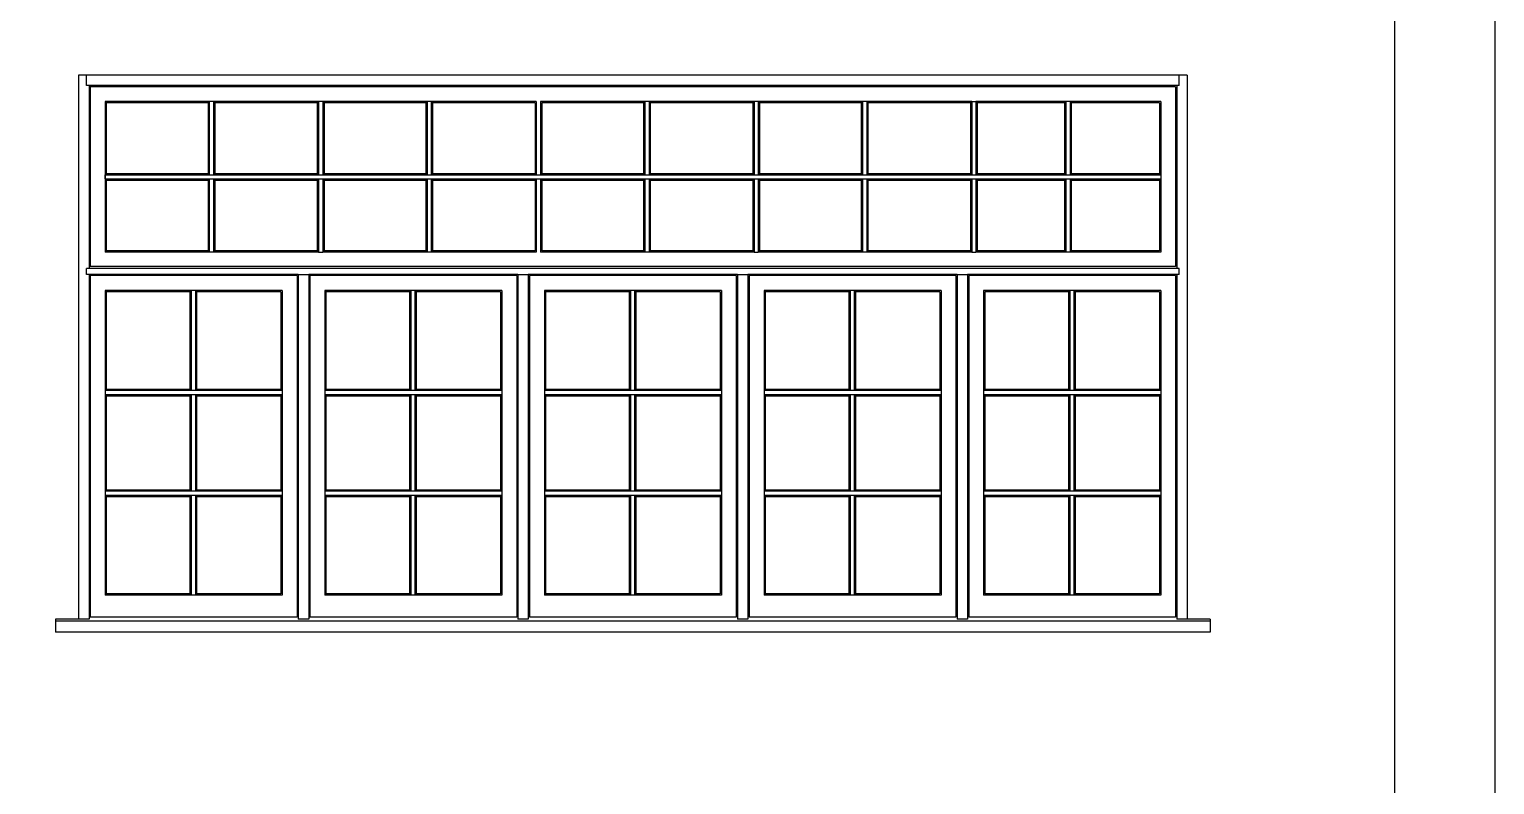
# Model space of a CAD drawing. Header units: inches. Extents: x 1985 to 11287, y 379 to 3234.
# Drawn here: x 9763.7 to 9954.6, y 1542 to 1640.3 of the extents above; entities that cross this region are included whole.
import ezdxf

# ---------------------------------------------------------------- set-up
doc = ezdxf.new("R2010")
doc.units = ezdxf.units.IN
doc.header["$MEASUREMENT"] = 0
doc.layers.add('elevation 99', color=7, linetype='CONTINUOUS')
doc.layers.add('separation 99', color=3, linetype='CONTINUOUS')

msp = doc.modelspace()

# ---------------------------------------------------------------- linework, layer by layer
at = {"layer": 'elevation 99'}
for p, q in [((9770.071171, 1634.398516), (9770.071171, 1609.208911)), ((9800.071153, 1634.398516), (9770.071171, 1634.398516)), ((9771.133671, 1633.023515), (9771.133671, 1634.398516)), ((9913.50858, 1633.023515), (9771.133671, 1633.023515)), ((9771.446171, 1633.023515), (9771.446171, 1609.208911)), ((9771.589577, 1632.879829), (9771.589577, 1609.459378)), ((9913.052394, 1632.879829), (9771.589577, 1632.879829)), ((9828.696134, 1634.398516), (9798.696153, 1634.398516)), ((9857.321116, 1634.398516), (9827.321134, 1634.398516)), ((9885.946098, 1634.398516), (9855.946116, 1634.398516)), ((9914.57108, 1634.398516), (9884.571098, 1634.398516)), ((9913.052394, 1632.879829), (9913.052394, 1609.459378)), ((9913.19608, 1633.023515), (9913.19608, 1609.208911)), ((9913.50858, 1633.023515), (9913.50858, 1634.398516)), ((9914.57108, 1634.398516), (9914.57108, 1609.208911)), ((9773.535456, 1630.934229), (9773.535456, 1611.34232)), ((9801.356867, 1630.934229), (9773.535456, 1630.934229)), ((9787.003629, 1630.773515), (9787.164344, 1630.934229)), ((9787.164344, 1621.415061), (9787.164344, 1630.934229)), ((9787.717915, 1630.934229), (9787.878629, 1630.773515)), ((9787.717915, 1621.415061), (9787.717915, 1630.934229)), ((9801.196153, 1630.773515), (9801.356867, 1630.934229)), ((9801.356867, 1630.934229), (9801.356867, 1621.415061)), ((9829.731849, 1630.934229), (9801.356867, 1630.934229)), ((9801.910438, 1630.934229), (9801.910438, 1621.415061)), ((9801.910438, 1630.934229), (9802.071153, 1630.773515)), ((9815.378611, 1630.773515), (9815.539326, 1630.934229)), ((9815.539326, 1621.415061), (9815.539326, 1630.934229)), ((9816.092897, 1630.934229), (9816.253611, 1630.773515)), ((9816.092897, 1621.415061), (9816.092897, 1630.934229)), ((9829.731849, 1630.934229), (9829.731849, 1621.415061)), ((9830.28542, 1630.934229), (9830.28542, 1621.415061)), ((9858.10683, 1630.934229), (9830.28542, 1630.934229)), ((9843.753593, 1630.773515), (9843.914307, 1630.934229)), ((9843.914307, 1621.415061), (9843.914307, 1630.934229)), ((9844.467879, 1630.934229), (9844.628593, 1630.773515)), ((9844.467879, 1621.415061), (9844.467879, 1630.934229)), ((9857.946116, 1630.773515), (9858.10683, 1630.934229)), ((9858.10683, 1630.934229), (9858.10683, 1621.415061)), ((9886.481812, 1630.934229), (9858.10683, 1630.934229)), ((9858.660402, 1630.934229), (9858.660402, 1621.415061)), ((9858.660402, 1630.934229), (9858.821116, 1630.773515)), ((9872.128575, 1630.773515), (9872.289289, 1630.934229)), ((9872.289289, 1621.415061), (9872.289289, 1630.934229)), ((9872.842861, 1630.934229), (9873.003575, 1630.773515)), ((9872.842861, 1621.415061), (9872.842861, 1630.934229)), ((9886.321098, 1630.773515), (9886.481812, 1630.934229)), ((9886.481812, 1630.934229), (9886.481812, 1621.415061)), ((9886.481812, 1630.934229), (9887.035384, 1630.934229)), ((9887.035384, 1630.934229), (9887.035384, 1621.415061)), ((9911.106794, 1630.934229), (9887.035384, 1630.934229)), ((9887.035384, 1630.934229), (9887.196098, 1630.773515)), ((9898.628557, 1630.773515), (9898.789271, 1630.934229)), ((9898.789271, 1621.415061), (9898.789271, 1630.934229)), ((9899.342842, 1630.934229), (9899.503557, 1630.773515)), ((9899.342842, 1621.415061), (9899.342842, 1630.934229)), ((9911.106794, 1630.934229), (9911.106794, 1611.34232)), ((9773.696171, 1630.773515), (9773.696171, 1621.575775)), ((9787.003629, 1630.773515), (9773.696171, 1630.773515)), ((9787.003629, 1621.575775), (9787.003629, 1630.773515)), ((9801.196153, 1630.773515), (9787.878629, 1630.773515)), ((9787.878629, 1621.575775), (9787.878629, 1630.773515)), ((9801.196153, 1630.773515), (9801.196153, 1621.575775)), ((9802.071153, 1630.773515), (9802.071153, 1621.575775)), ((9815.378611, 1630.773515), (9802.071153, 1630.773515)), ((9815.378611, 1621.575775), (9815.378611, 1630.773515)), ((9829.571134, 1630.773515), (9816.253611, 1630.773515)), ((9816.253611, 1621.575775), (9816.253611, 1630.773515)), ((9829.571134, 1630.773515), (9829.571134, 1621.575775)), ((9830.446134, 1630.773515), (9830.446134, 1621.575775)), ((9843.753593, 1630.773515), (9830.446134, 1630.773515)), ((9843.753593, 1621.575775), (9843.753593, 1630.773515)), ((9857.946116, 1630.773515), (9844.628593, 1630.773515)), ((9844.628593, 1621.575775), (9844.628593, 1630.773515)), ((9857.946116, 1630.773515), (9857.946116, 1621.575775)), ((9858.821116, 1630.773515), (9858.821116, 1621.575775)), ((9872.128575, 1630.773515), (9858.821116, 1630.773515)), ((9872.128575, 1621.575775), (9872.128575, 1630.773515)), ((9886.321098, 1630.773515), (9873.003575, 1630.773515)), ((9873.003575, 1621.575775), (9873.003575, 1630.773515)), ((9886.321098, 1630.773515), (9886.321098, 1621.575775)), ((9887.196098, 1630.773515), (9887.196098, 1621.575775)), ((9898.628557, 1630.773515), (9887.196098, 1630.773515)), ((9898.628557, 1621.575775), (9898.628557, 1630.773515)), ((9910.94608, 1630.773515), (9899.503557, 1630.773515)), ((9899.503557, 1621.575775), (9899.503557, 1630.773515)), ((9910.94608, 1630.773515), (9910.94608, 1621.575775)), ((9773.696171, 1621.575775), (9773.535456, 1621.415061)), ((9773.535456, 1621.415061), (9787.164344, 1621.415061)), ((9773.535456, 1620.861489), (9773.535456, 1621.415061)), ((9773.696171, 1621.575775), (9787.003629, 1621.575775)), ((9787.003629, 1621.575775), (9787.164344, 1621.415061)), ((9787.164344, 1621.415061), (9787.717915, 1621.415061)), ((9787.878629, 1621.575775), (9787.717915, 1621.415061)), ((9787.717915, 1621.415061), (9801.356867, 1621.415061)), ((9787.878629, 1621.575775), (9801.196153, 1621.575775)), ((9801.196153, 1621.575775), (9801.356867, 1621.415061)), ((9801.356867, 1621.415061), (9801.910438, 1621.415061)), ((9802.071153, 1621.575775), (9801.910438, 1621.415061)), ((9801.910438, 1621.415061), (9815.539326, 1621.415061)), ((9802.071153, 1621.575775), (9815.378611, 1621.575775)), ((9815.378611, 1621.575775), (9815.539326, 1621.415061)), ((9815.539326, 1621.415061), (9816.092897, 1621.415061)), ((9816.253611, 1621.575775), (9816.092897, 1621.415061)), ((9816.092897, 1621.415061), (9829.731849, 1621.415061)), ((9816.253611, 1621.575775), (9829.571134, 1621.575775)), ((9829.571134, 1621.575775), (9829.731849, 1621.415061)), ((9829.731849, 1621.415061), (9830.28542, 1621.415061)), ((9830.446134, 1621.575775), (9830.28542, 1621.415061)), ((9830.28542, 1621.415061), (9843.914307, 1621.415061)), ((9830.446134, 1621.575775), (9843.753593, 1621.575775)), ((9843.753593, 1621.575775), (9843.914307, 1621.415061)), ((9843.914307, 1621.415061), (9844.467879, 1621.415061)), ((9844.628593, 1621.575775), (9844.467879, 1621.415061)), ((9844.467879, 1621.415061), (9858.10683, 1621.415061)), ((9844.628593, 1621.575775), (9857.946116, 1621.575775)), ((9857.946116, 1621.575775), (9858.10683, 1621.415061)), ((9858.10683, 1621.415061), (9858.660402, 1621.415061)), ((9858.821116, 1621.575775), (9858.660402, 1621.415061)), ((9858.660402, 1621.415061), (9872.289289, 1621.415061)), ((9858.821116, 1621.575775), (9872.128575, 1621.575775)), ((9872.128575, 1621.575775), (9872.289289, 1621.415061)), ((9872.289289, 1621.415061), (9872.842861, 1621.415061)), ((9873.003575, 1621.575775), (9872.842861, 1621.415061)), ((9872.842861, 1621.415061), (9886.481812, 1621.415061)), ((9873.003575, 1621.575775), (9886.321098, 1621.575775)), ((9886.321098, 1621.575775), (9886.481812, 1621.415061)), ((9886.481812, 1621.415061), (9887.035384, 1621.415061)), ((9887.196098, 1621.575775), (9887.035384, 1621.415061)), ((9887.035384, 1621.415061), (9898.789271, 1621.415061)), ((9887.196098, 1621.575775), (9898.628557, 1621.575775)), ((9898.628557, 1621.575775), (9898.789271, 1621.415061)), ((9898.789271, 1621.415061), (9899.342842, 1621.415061)), ((9899.503557, 1621.575775), (9899.342842, 1621.415061)), ((9899.342842, 1621.415061), (9911.106794, 1621.415061)), ((9899.503557, 1621.575775), (9910.94608, 1621.575775)), ((9910.94608, 1621.575775), (9911.106794, 1621.415061)), ((9773.535456, 1620.861489), (9787.164344, 1620.861489)), ((9773.535456, 1620.861489), (9773.696171, 1620.700775)), ((9773.696171, 1620.700775), (9773.696171, 1611.503035)), ((9773.696171, 1620.700775), (9787.003629, 1620.700775)), ((9787.003629, 1620.700775), (9787.164344, 1620.861489)), ((9787.003629, 1611.503035), (9787.003629, 1620.700775)), ((9787.164344, 1611.34232), (9787.164344, 1620.861489)), ((9787.164344, 1620.861489), (9787.717915, 1620.861489)), ((9787.717915, 1611.34232), (9787.717915, 1620.861489)), ((9787.717915, 1620.861489), (9801.356867, 1620.861489)), ((9787.878629, 1620.700775), (9787.717915, 1620.861489)), ((9787.878629, 1611.503035), (9787.878629, 1620.700775)), ((9787.878629, 1620.700775), (9801.196153, 1620.700775)), ((9801.356867, 1620.861489), (9801.196153, 1620.700775)), ((9801.196153, 1620.700775), (9801.196153, 1611.503035)), ((9801.356867, 1620.861489), (9801.910438, 1620.861489)), ((9801.356867, 1620.861489), (9801.356867, 1611.34232)), ((9801.910438, 1620.861489), (9815.539326, 1620.861489)), ((9801.910438, 1620.861489), (9802.071153, 1620.700775)), ((9801.910438, 1620.861489), (9801.910438, 1611.34232)), ((9802.071153, 1620.700775), (9802.071153, 1611.503035)), ((9802.071153, 1620.700775), (9815.378611, 1620.700775)), ((9815.378611, 1620.700775), (9815.539326, 1620.861489)), ((9815.378611, 1611.503035), (9815.378611, 1620.700775)), ((9815.539326, 1611.34232), (9815.539326, 1620.861489)), ((9815.539326, 1620.861489), (9816.092897, 1620.861489)), ((9816.092897, 1611.34232), (9816.092897, 1620.861489)), ((9816.092897, 1620.861489), (9829.731849, 1620.861489)), ((9816.253611, 1620.700775), (9816.092897, 1620.861489)), ((9816.253611, 1611.503035), (9816.253611, 1620.700775)), ((9816.253611, 1620.700775), (9829.571134, 1620.700775)), ((9829.731849, 1620.861489), (9829.571134, 1620.700775)), ((9829.571134, 1620.700775), (9829.571134, 1611.503035)), ((9829.731849, 1620.861489), (9830.28542, 1620.861489)), ((9829.731849, 1620.861489), (9829.731849, 1611.34232)), ((9830.28542, 1620.861489), (9843.914307, 1620.861489)), ((9830.28542, 1620.861489), (9830.446134, 1620.700775)), ((9830.28542, 1620.861489), (9830.28542, 1611.34232)), ((9830.446134, 1620.700775), (9830.446134, 1611.503035)), ((9830.446134, 1620.700775), (9843.753593, 1620.700775)), ((9843.753593, 1620.700775), (9843.914307, 1620.861489)), ((9843.753593, 1611.503035), (9843.753593, 1620.700775)), ((9843.914307, 1611.34232), (9843.914307, 1620.861489)), ((9843.914307, 1620.861489), (9844.467879, 1620.861489)), ((9844.467879, 1611.34232), (9844.467879, 1620.861489)), ((9844.467879, 1620.861489), (9858.10683, 1620.861489)), ((9844.628593, 1620.700775), (9844.467879, 1620.861489)), ((9844.628593, 1611.503035), (9844.628593, 1620.700775)), ((9844.628593, 1620.700775), (9857.946116, 1620.700775)), ((9858.10683, 1620.861489), (9857.946116, 1620.700775)), ((9857.946116, 1620.700775), (9857.946116, 1611.503035)), ((9858.10683, 1620.861489), (9858.660402, 1620.861489)), ((9858.10683, 1620.861489), (9858.10683, 1611.34232)), ((9858.660402, 1620.861489), (9872.289289, 1620.861489)), ((9858.660402, 1620.861489), (9858.821116, 1620.700775)), ((9858.660402, 1620.861489), (9858.660402, 1611.34232)), ((9858.821116, 1620.700775), (9858.821116, 1611.503035)), ((9858.821116, 1620.700775), (9872.128575, 1620.700775)), ((9872.128575, 1620.700775), (9872.289289, 1620.861489)), ((9872.128575, 1611.503035), (9872.128575, 1620.700775)), ((9872.289289, 1611.34232), (9872.289289, 1620.861489)), ((9872.289289, 1620.861489), (9872.842861, 1620.861489)), ((9872.842861, 1611.34232), (9872.842861, 1620.861489)), ((9872.842861, 1620.861489), (9886.481812, 1620.861489)), ((9873.003575, 1620.700775), (9872.842861, 1620.861489)), ((9873.003575, 1611.503035), (9873.003575, 1620.700775)), ((9873.003575, 1620.700775), (9886.321098, 1620.700775)), ((9886.481812, 1620.861489), (9886.321098, 1620.700775)), ((9886.321098, 1620.700775), (9886.321098, 1611.503035)), ((9886.481812, 1620.861489), (9887.035384, 1620.861489)), ((9886.481812, 1620.861489), (9886.481812, 1611.34232)), ((9887.035384, 1620.861489), (9898.789271, 1620.861489)), ((9887.035384, 1620.861489), (9887.196098, 1620.700775)), ((9887.035384, 1620.861489), (9887.035384, 1611.34232)), ((9887.196098, 1620.700775), (9887.196098, 1611.503035)), ((9887.196098, 1620.700775), (9898.628557, 1620.700775)), ((9898.628557, 1620.700775), (9898.789271, 1620.861489)), ((9898.628557, 1611.503035), (9898.628557, 1620.700775)), ((9898.789271, 1611.34232), (9898.789271, 1620.861489)), ((9898.789271, 1620.861489), (9899.342842, 1620.861489)), ((9899.342842, 1611.34232), (9899.342842, 1620.861489)), ((9899.342842, 1620.861489), (9911.106794, 1620.861489)), ((9899.503557, 1620.700775), (9899.342842, 1620.861489)), ((9899.503557, 1611.503035), (9899.503557, 1620.700775)), ((9899.503557, 1620.700775), (9910.94608, 1620.700775)), ((9911.106794, 1620.861489), (9910.94608, 1620.700775)), ((9910.94608, 1620.700775), (9910.94608, 1611.503035)), ((9801.356867, 1611.34232), (9773.535456, 1611.34232)), ((9787.003629, 1611.503035), (9773.696171, 1611.503035)), ((9787.003629, 1611.503035), (9787.164344, 1611.34232)), ((9787.878629, 1611.503035), (9787.717915, 1611.34232)), ((9801.196153, 1611.503035), (9787.878629, 1611.503035)), ((9801.196153, 1611.503035), (9801.356867, 1611.34232)), ((9801.356867, 1611.34232), (9801.910438, 1611.34232)), ((9801.910438, 1611.34232), (9802.071153, 1611.503035)), ((9829.731849, 1611.34232), (9801.910438, 1611.34232)), ((9815.378611, 1611.503035), (9802.071153, 1611.503035)), ((9815.378611, 1611.503035), (9815.539326, 1611.34232)), ((9816.253611, 1611.503035), (9816.092897, 1611.34232)), ((9829.571134, 1611.503035), (9816.253611, 1611.503035)), ((9858.10683, 1611.34232), (9830.28542, 1611.34232)), ((9843.753593, 1611.503035), (9830.446134, 1611.503035)), ((9843.753593, 1611.503035), (9843.914307, 1611.34232)), ((9844.628593, 1611.503035), (9844.467879, 1611.34232)), ((9857.946116, 1611.503035), (9844.628593, 1611.503035)), ((9857.946116, 1611.503035), (9858.10683, 1611.34232)), ((9858.10683, 1611.34232), (9858.660402, 1611.34232)), ((9858.660402, 1611.34232), (9858.821116, 1611.503035)), ((9886.481812, 1611.34232), (9858.660402, 1611.34232)), ((9872.128575, 1611.503035), (9858.821116, 1611.503035)), ((9872.128575, 1611.503035), (9872.289289, 1611.34232)), ((9873.003575, 1611.503035), (9872.842861, 1611.34232)), ((9886.321098, 1611.503035), (9873.003575, 1611.503035)), ((9886.321098, 1611.503035), (9886.481812, 1611.34232)), ((9886.481812, 1611.34232), (9887.035384, 1611.34232)), ((9887.035384, 1611.34232), (9887.196098, 1611.503035)), ((9911.106794, 1611.34232), (9887.035384, 1611.34232)), ((9898.628557, 1611.503035), (9887.196098, 1611.503035)), ((9898.628557, 1611.503035), (9898.789271, 1611.34232)), ((9899.503557, 1611.503035), (9899.342842, 1611.34232)), ((9910.94608, 1611.503035), (9899.503557, 1611.503035)), ((9770.071171, 1609.208911), (9770.071171, 1563.552605)), ((9771.133671, 1608.42871), (9771.133671, 1609.208911)), ((9913.50858, 1609.208911), (9771.133671, 1609.208911)), ((9798.696153, 1608.42871), (9771.133671, 1608.42871)), ((9771.446171, 1608.42871), (9771.446171, 1563.552605)), ((9913.052394, 1609.459378), (9771.589577, 1609.459378)), ((9771.589577, 1608.285024), (9771.589577, 1563.803072)), ((9798.552467, 1608.285024), (9771.589577, 1608.285024)), ((9798.552467, 1608.285024), (9798.552467, 1563.803072)), ((9798.696153, 1608.42871), (9798.696153, 1563.552605)), ((9798.696153, 1608.42871), (9798.696153, 1563.552605)), ((9798.696153, 1608.42871), (9800.071153, 1608.42871)), ((9800.071153, 1608.42871), (9800.071153, 1563.552605)), ((9800.071153, 1608.42871), (9800.071153, 1563.552605)), ((9827.321134, 1608.42871), (9800.071153, 1608.42871)), ((9800.214559, 1608.285024), (9800.214559, 1563.803072)), ((9827.177449, 1608.285024), (9800.214559, 1608.285024)), ((9827.177449, 1608.285024), (9827.177449, 1563.803072)), ((9827.321134, 1608.42871), (9827.321134, 1563.552605)), ((9827.321134, 1608.42871), (9827.321134, 1563.552605)), ((9827.321134, 1608.42871), (9828.696134, 1608.42871)), ((9828.696134, 1608.42871), (9828.696134, 1563.552605)), ((9828.696134, 1608.42871), (9828.696134, 1563.552605)), ((9855.946116, 1608.42871), (9828.696134, 1608.42871)), ((9828.839541, 1608.285024), (9828.839541, 1563.803072)), ((9855.80243, 1608.285024), (9828.839541, 1608.285024)), ((9855.80243, 1608.285024), (9855.80243, 1563.803072)), ((9855.946116, 1608.42871), (9855.946116, 1563.552605)), ((9855.946116, 1608.42871), (9855.946116, 1563.552605)), ((9855.946116, 1608.42871), (9857.321116, 1608.42871)), ((9857.321116, 1608.42871), (9857.321116, 1563.552605)), ((9857.321116, 1608.42871), (9857.321116, 1563.552605)), ((9884.571098, 1608.42871), (9857.321116, 1608.42871)), ((9857.464522, 1608.285024), (9857.464522, 1563.803072)), ((9884.427412, 1608.285024), (9857.464522, 1608.285024)), ((9884.427412, 1608.285024), (9884.427412, 1563.803072)), ((9884.571098, 1608.42871), (9884.571098, 1563.552605)), ((9884.571098, 1608.42871), (9884.571098, 1563.552605)), ((9884.571098, 1608.42871), (9885.946098, 1608.42871)), ((9885.946098, 1608.42871), (9885.946098, 1563.552605)), ((9885.946098, 1608.42871), (9885.946098, 1563.552605)), ((9913.50858, 1608.42871), (9885.946098, 1608.42871)), ((9886.089504, 1608.285024), (9886.089504, 1563.803072)), ((9913.052394, 1608.285024), (9886.089504, 1608.285024)), ((9913.052394, 1608.285024), (9913.052394, 1563.803072)), ((9913.19608, 1608.42871), (9913.19608, 1563.552605)), ((9913.50858, 1608.42871), (9913.50858, 1609.208911)), ((9914.57108, 1609.208911), (9914.57108, 1563.552605)), ((9773.535456, 1606.339424), (9773.535456, 1566.686014)), ((9796.606867, 1606.339424), (9773.535456, 1606.339424)), ((9773.696171, 1606.17871), (9773.696171, 1593.510581)), ((9784.628629, 1606.17871), (9773.696171, 1606.17871)), ((9784.628629, 1606.17871), (9784.789344, 1606.339424)), ((9784.628629, 1593.510581), (9784.628629, 1606.17871)), ((9784.789344, 1593.349867), (9784.789344, 1606.339424)), ((9785.342915, 1606.339424), (9785.503629, 1606.17871)), ((9785.342915, 1593.349867), (9785.342915, 1606.339424)), ((9796.446153, 1606.17871), (9785.503629, 1606.17871)), ((9785.503629, 1593.510581), (9785.503629, 1606.17871)), ((9796.446153, 1606.17871), (9796.446153, 1593.510581)), ((9796.606867, 1606.339424), (9796.606867, 1566.686014)), ((9802.160438, 1606.339424), (9802.160438, 1566.686014)), ((9825.231849, 1606.339424), (9802.160438, 1606.339424)), ((9802.321153, 1606.17871), (9802.321153, 1593.510581)), ((9813.253611, 1606.17871), (9802.321153, 1606.17871)), ((9813.253611, 1606.17871), (9813.414326, 1606.339424)), ((9813.253611, 1593.510581), (9813.253611, 1606.17871)), ((9813.414326, 1593.349867), (9813.414326, 1606.339424)), ((9813.967897, 1606.339424), (9814.128611, 1606.17871)), ((9813.967897, 1593.349867), (9813.967897, 1606.339424)), ((9825.071134, 1606.17871), (9814.128611, 1606.17871)), ((9814.128611, 1593.510581), (9814.128611, 1606.17871)), ((9825.071134, 1606.17871), (9825.071134, 1593.510581)), ((9825.231849, 1606.339424), (9825.231849, 1566.686014)), ((9830.78542, 1606.339424), (9830.78542, 1566.686014)), ((9853.85683, 1606.339424), (9830.78542, 1606.339424)), ((9830.946134, 1606.17871), (9830.946134, 1593.510581)), ((9841.878593, 1606.17871), (9830.946134, 1606.17871)), ((9841.878593, 1606.17871), (9842.039307, 1606.339424)), ((9841.878593, 1593.510581), (9841.878593, 1606.17871)), ((9842.039307, 1593.349867), (9842.039307, 1606.339424)), ((9842.592879, 1606.339424), (9842.753593, 1606.17871)), ((9842.592879, 1593.349867), (9842.592879, 1606.339424)), ((9853.696116, 1606.17871), (9842.753593, 1606.17871)), ((9842.753593, 1593.510581), (9842.753593, 1606.17871)), ((9853.696116, 1606.17871), (9853.696116, 1593.510581)), ((9853.85683, 1606.339424), (9853.85683, 1566.686014)), ((9859.410402, 1606.339424), (9859.410402, 1566.686014)), ((9882.481812, 1606.339424), (9859.410402, 1606.339424)), ((9859.571116, 1606.17871), (9859.571116, 1593.510581)), ((9870.503575, 1606.17871), (9859.571116, 1606.17871)), ((9870.503575, 1606.17871), (9870.664289, 1606.339424)), ((9870.503575, 1593.510581), (9870.503575, 1606.17871)), ((9870.664289, 1593.349867), (9870.664289, 1606.339424)), ((9871.217861, 1606.339424), (9871.378575, 1606.17871)), ((9871.217861, 1593.349867), (9871.217861, 1606.339424)), ((9882.321098, 1606.17871), (9871.378575, 1606.17871)), ((9871.378575, 1593.510581), (9871.378575, 1606.17871)), ((9882.321098, 1606.17871), (9882.321098, 1593.510581)), ((9882.481812, 1606.339424), (9882.481812, 1566.686014)), ((9888.035384, 1606.339424), (9888.035384, 1566.686014)), ((9911.106794, 1606.339424), (9888.035384, 1606.339424)), ((9888.196098, 1606.17871), (9888.196098, 1593.510581)), ((9899.128557, 1606.17871), (9888.196098, 1606.17871)), ((9899.128557, 1606.17871), (9899.289271, 1606.339424)), ((9899.128557, 1593.510581), (9899.128557, 1606.17871)), ((9899.289271, 1593.349867), (9899.289271, 1606.339424)), ((9899.842842, 1606.339424), (9900.003557, 1606.17871)), ((9899.842842, 1593.349867), (9899.842842, 1606.339424)), ((9910.94608, 1606.17871), (9900.003557, 1606.17871)), ((9900.003557, 1593.510581), (9900.003557, 1606.17871)), ((9910.94608, 1606.17871), (9910.94608, 1593.510581)), ((9911.106794, 1606.339424), (9911.106794, 1566.686014)), ((9773.696171, 1593.510581), (9773.535456, 1593.349867)), ((9773.535456, 1593.349867), (9784.789344, 1593.349867)), ((9773.535456, 1592.796296), (9784.789344, 1592.796296)), ((9773.535456, 1592.796296), (9773.696171, 1592.635581)), ((9773.696171, 1593.510581), (9784.628629, 1593.510581)), ((9784.628629, 1593.510581), (9784.789344, 1593.349867)), ((9784.628629, 1592.635581), (9784.789344, 1592.796296)), ((9784.789344, 1593.349867), (9785.342915, 1593.349867)), ((9784.789344, 1592.796296), (9785.342915, 1592.796296)), ((9784.789344, 1580.239206), (9784.789344, 1592.796296)), ((9785.503629, 1593.510581), (9785.342915, 1593.349867)), ((9785.342915, 1593.349867), (9796.606867, 1593.349867)), ((9785.342915, 1592.796296), (9796.606867, 1592.796296)), ((9785.503629, 1592.635581), (9785.342915, 1592.796296)), ((9785.342915, 1580.239206), (9785.342915, 1592.796296)), ((9785.503629, 1593.510581), (9796.446153, 1593.510581)), ((9796.446153, 1593.510581), (9796.606867, 1593.349867)), ((9796.606867, 1592.796296), (9796.446153, 1592.635581)), ((9802.321153, 1593.510581), (9802.160438, 1593.349867)), ((9802.160438, 1593.349867), (9813.414326, 1593.349867)), ((9802.160438, 1592.796296), (9813.414326, 1592.796296)), ((9802.160438, 1592.796296), (9802.321153, 1592.635581)), ((9802.321153, 1593.510581), (9813.253611, 1593.510581)), ((9813.253611, 1593.510581), (9813.414326, 1593.349867)), ((9813.253611, 1592.635581), (9813.414326, 1592.796296)), ((9813.414326, 1593.349867), (9813.967897, 1593.349867)), ((9813.414326, 1592.796296), (9813.967897, 1592.796296)), ((9813.414326, 1580.239206), (9813.414326, 1592.796296)), ((9814.128611, 1593.510581), (9813.967897, 1593.349867)), ((9813.967897, 1593.349867), (9825.231849, 1593.349867)), ((9813.967897, 1592.796296), (9825.231849, 1592.796296)), ((9814.128611, 1592.635581), (9813.967897, 1592.796296)), ((9813.967897, 1580.239206), (9813.967897, 1592.796296)), ((9814.128611, 1593.510581), (9825.071134, 1593.510581)), ((9825.071134, 1593.510581), (9825.231849, 1593.349867)), ((9825.231849, 1592.796296), (9825.071134, 1592.635581)), ((9830.946134, 1593.510581), (9830.78542, 1593.349867)), ((9830.78542, 1593.349867), (9842.039307, 1593.349867)), ((9830.78542, 1592.796296), (9842.039307, 1592.796296)), ((9830.78542, 1592.796296), (9830.946134, 1592.635581)), ((9830.946134, 1593.510581), (9841.878593, 1593.510581)), ((9841.878593, 1593.510581), (9842.039307, 1593.349867)), ((9841.878593, 1592.635581), (9842.039307, 1592.796296)), ((9842.039307, 1593.349867), (9842.592879, 1593.349867)), ((9842.039307, 1592.796296), (9842.592879, 1592.796296)), ((9842.039307, 1580.239206), (9842.039307, 1592.796296)), ((9842.753593, 1593.510581), (9842.592879, 1593.349867)), ((9842.592879, 1593.349867), (9853.85683, 1593.349867)), ((9842.592879, 1592.796296), (9853.85683, 1592.796296)), ((9842.753593, 1592.635581), (9842.592879, 1592.796296)), ((9842.592879, 1580.239206), (9842.592879, 1592.796296)), ((9842.753593, 1593.510581), (9853.696116, 1593.510581)), ((9853.696116, 1593.510581), (9853.85683, 1593.349867)), ((9853.85683, 1592.796296), (9853.696116, 1592.635581)), ((9859.571116, 1593.510581), (9859.410402, 1593.349867)), ((9859.410402, 1593.349867), (9870.664289, 1593.349867)), ((9859.410402, 1592.796296), (9870.664289, 1592.796296)), ((9859.410402, 1592.796296), (9859.571116, 1592.635581)), ((9859.571116, 1593.510581), (9870.503575, 1593.510581)), ((9870.503575, 1593.510581), (9870.664289, 1593.349867)), ((9870.503575, 1592.635581), (9870.664289, 1592.796296)), ((9870.664289, 1593.349867), (9871.217861, 1593.349867)), ((9870.664289, 1592.796296), (9871.217861, 1592.796296)), ((9870.664289, 1580.239206), (9870.664289, 1592.796296)), ((9871.378575, 1593.510581), (9871.217861, 1593.349867)), ((9871.217861, 1593.349867), (9882.481812, 1593.349867)), ((9871.217861, 1592.796296), (9882.481812, 1592.796296)), ((9871.378575, 1592.635581), (9871.217861, 1592.796296)), ((9871.217861, 1580.239206), (9871.217861, 1592.796296)), ((9871.378575, 1593.510581), (9882.321098, 1593.510581)), ((9882.321098, 1593.510581), (9882.481812, 1593.349867)), ((9882.481812, 1592.796296), (9882.321098, 1592.635581)), ((9888.196098, 1593.510581), (9888.035384, 1593.349867)), ((9888.035384, 1593.349867), (9899.289271, 1593.349867)), ((9888.035384, 1592.796296), (9899.289271, 1592.796296)), ((9888.035384, 1592.796296), (9888.196098, 1592.635581)), ((9888.196098, 1593.510581), (9899.128557, 1593.510581)), ((9899.128557, 1593.510581), (9899.289271, 1593.349867)), ((9899.128557, 1592.635581), (9899.289271, 1592.796296)), ((9899.289271, 1593.349867), (9899.842842, 1593.349867)), ((9899.289271, 1592.796296), (9899.842842, 1592.796296)), ((9899.289271, 1580.239206), (9899.289271, 1592.796296)), ((9900.003557, 1593.510581), (9899.842842, 1593.349867)), ((9899.842842, 1593.349867), (9911.106794, 1593.349867)), ((9899.842842, 1592.796296), (9911.106794, 1592.796296)), ((9900.003557, 1592.635581), (9899.842842, 1592.796296)), ((9899.842842, 1580.239206), (9899.842842, 1592.796296)), ((9900.003557, 1593.510581), (9910.94608, 1593.510581)), ((9910.94608, 1593.510581), (9911.106794, 1593.349867)), ((9911.106794, 1592.796296), (9910.94608, 1592.635581)), ((9773.696171, 1592.635581), (9773.696171, 1580.399921)), ((9773.696171, 1592.635581), (9784.628629, 1592.635581)), ((9784.628629, 1580.399921), (9784.628629, 1592.635581)), ((9785.503629, 1580.399921), (9785.503629, 1592.635581)), ((9785.503629, 1592.635581), (9796.446153, 1592.635581)), ((9796.446153, 1592.635581), (9796.446153, 1580.399921)), ((9802.321153, 1592.635581), (9802.321153, 1580.399921)), ((9802.321153, 1592.635581), (9813.253611, 1592.635581)), ((9813.253611, 1580.399921), (9813.253611, 1592.635581)), ((9814.128611, 1580.399921), (9814.128611, 1592.635581)), ((9814.128611, 1592.635581), (9825.071134, 1592.635581)), ((9825.071134, 1592.635581), (9825.071134, 1580.399921)), ((9830.946134, 1592.635581), (9830.946134, 1580.399921)), ((9830.946134, 1592.635581), (9841.878593, 1592.635581)), ((9841.878593, 1580.399921), (9841.878593, 1592.635581)), ((9842.753593, 1580.399921), (9842.753593, 1592.635581)), ((9842.753593, 1592.635581), (9853.696116, 1592.635581)), ((9853.696116, 1592.635581), (9853.696116, 1580.399921)), ((9859.571116, 1592.635581), (9859.571116, 1580.399921)), ((9859.571116, 1592.635581), (9870.503575, 1592.635581)), ((9870.503575, 1580.399921), (9870.503575, 1592.635581)), ((9871.378575, 1580.399921), (9871.378575, 1592.635581)), ((9871.378575, 1592.635581), (9882.321098, 1592.635581)), ((9882.321098, 1592.635581), (9882.321098, 1580.399921)), ((9888.196098, 1592.635581), (9888.196098, 1580.399921)), ((9888.196098, 1592.635581), (9899.128557, 1592.635581)), ((9899.128557, 1580.399921), (9899.128557, 1592.635581)), ((9900.003557, 1580.399921), (9900.003557, 1592.635581)), ((9900.003557, 1592.635581), (9910.94608, 1592.635581)), ((9910.94608, 1592.635581), (9910.94608, 1580.399921)), ((9773.696171, 1580.399921), (9773.535456, 1580.239206)), ((9773.535456, 1580.239206), (9784.789344, 1580.239206)), ((9773.535456, 1579.685635), (9784.789344, 1579.685635)), ((9773.535456, 1579.685635), (9773.696171, 1579.524921)), ((9773.696171, 1580.399921), (9784.628629, 1580.399921)), ((9773.696171, 1579.524921), (9773.696171, 1566.846728)), ((9773.696171, 1579.524921), (9784.628629, 1579.524921)), ((9784.628629, 1580.399921), (9784.789344, 1580.239206)), ((9784.628629, 1579.524921), (9784.789344, 1579.685635)), ((9784.628629, 1566.846728), (9784.628629, 1579.524921)), ((9784.789344, 1580.239206), (9785.342915, 1580.239206)), ((9784.789344, 1566.686014), (9784.789344, 1579.685635)), ((9784.789344, 1579.685635), (9785.342915, 1579.685635)), ((9785.503629, 1580.399921), (9785.342915, 1580.239206)), ((9785.342915, 1580.239206), (9796.606867, 1580.239206)), ((9785.342915, 1566.686014), (9785.342915, 1579.685635)), ((9785.342915, 1579.685635), (9796.606867, 1579.685635)), ((9785.503629, 1579.524921), (9785.342915, 1579.685635)), ((9785.503629, 1580.399921), (9796.446153, 1580.399921)), ((9785.503629, 1566.846728), (9785.503629, 1579.524921)), ((9785.503629, 1579.524921), (9796.446153, 1579.524921)), ((9796.446153, 1580.399921), (9796.606867, 1580.239206)), ((9796.606867, 1579.685635), (9796.446153, 1579.524921)), ((9796.446153, 1579.524921), (9796.446153, 1566.846728)), ((9802.321153, 1580.399921), (9802.160438, 1580.239206)), ((9802.160438, 1580.239206), (9813.414326, 1580.239206)), ((9802.160438, 1579.685635), (9813.414326, 1579.685635)), ((9802.160438, 1579.685635), (9802.321153, 1579.524921)), ((9802.321153, 1580.399921), (9813.253611, 1580.399921)), ((9802.321153, 1579.524921), (9802.321153, 1566.846728)), ((9802.321153, 1579.524921), (9813.253611, 1579.524921)), ((9813.253611, 1580.399921), (9813.414326, 1580.239206)), ((9813.253611, 1579.524921), (9813.414326, 1579.685635)), ((9813.253611, 1566.846728), (9813.253611, 1579.524921)), ((9813.414326, 1580.239206), (9813.967897, 1580.239206)), ((9813.414326, 1566.686014), (9813.414326, 1579.685635)), ((9813.414326, 1579.685635), (9813.967897, 1579.685635)), ((9814.128611, 1580.399921), (9813.967897, 1580.239206)), ((9813.967897, 1580.239206), (9825.231849, 1580.239206)), ((9813.967897, 1566.686014), (9813.967897, 1579.685635)), ((9813.967897, 1579.685635), (9825.231849, 1579.685635)), ((9814.128611, 1579.524921), (9813.967897, 1579.685635)), ((9814.128611, 1580.399921), (9825.071134, 1580.399921)), ((9814.128611, 1566.846728), (9814.128611, 1579.524921)), ((9814.128611, 1579.524921), (9825.071134, 1579.524921)), ((9825.071134, 1580.399921), (9825.231849, 1580.239206)), ((9825.231849, 1579.685635), (9825.071134, 1579.524921)), ((9825.071134, 1579.524921), (9825.071134, 1566.846728)), ((9830.946134, 1580.399921), (9830.78542, 1580.239206)), ((9830.78542, 1580.239206), (9842.039307, 1580.239206)), ((9830.78542, 1579.685635), (9842.039307, 1579.685635)), ((9830.78542, 1579.685635), (9830.946134, 1579.524921)), ((9830.946134, 1580.399921), (9841.878593, 1580.399921)), ((9830.946134, 1579.524921), (9830.946134, 1566.846728)), ((9830.946134, 1579.524921), (9841.878593, 1579.524921)), ((9841.878593, 1580.399921), (9842.039307, 1580.239206)), ((9841.878593, 1579.524921), (9842.039307, 1579.685635)), ((9841.878593, 1566.846728), (9841.878593, 1579.524921)), ((9842.039307, 1580.239206), (9842.592879, 1580.239206)), ((9842.039307, 1566.686014), (9842.039307, 1579.685635)), ((9842.039307, 1579.685635), (9842.592879, 1579.685635)), ((9842.753593, 1580.399921), (9842.592879, 1580.239206)), ((9842.592879, 1580.239206), (9853.85683, 1580.239206)), ((9842.592879, 1566.686014), (9842.592879, 1579.685635)), ((9842.592879, 1579.685635), (9853.85683, 1579.685635)), ((9842.753593, 1579.524921), (9842.592879, 1579.685635)), ((9842.753593, 1580.399921), (9853.696116, 1580.399921)), ((9842.753593, 1566.846728), (9842.753593, 1579.524921)), ((9842.753593, 1579.524921), (9853.696116, 1579.524921)), ((9853.696116, 1580.399921), (9853.85683, 1580.239206)), ((9853.85683, 1579.685635), (9853.696116, 1579.524921)), ((9853.696116, 1579.524921), (9853.696116, 1566.846728)), ((9859.571116, 1580.399921), (9859.410402, 1580.239206)), ((9859.410402, 1580.239206), (9870.664289, 1580.239206)), ((9859.410402, 1579.685635), (9870.664289, 1579.685635)), ((9859.410402, 1579.685635), (9859.571116, 1579.524921)), ((9859.571116, 1580.399921), (9870.503575, 1580.399921)), ((9859.571116, 1579.524921), (9859.571116, 1566.846728)), ((9859.571116, 1579.524921), (9870.503575, 1579.524921)), ((9870.503575, 1580.399921), (9870.664289, 1580.239206)), ((9870.503575, 1579.524921), (9870.664289, 1579.685635)), ((9870.503575, 1566.846728), (9870.503575, 1579.524921)), ((9870.664289, 1580.239206), (9871.217861, 1580.239206)), ((9870.664289, 1566.686014), (9870.664289, 1579.685635)), ((9870.664289, 1579.685635), (9871.217861, 1579.685635)), ((9871.378575, 1580.399921), (9871.217861, 1580.239206)), ((9871.217861, 1580.239206), (9882.481812, 1580.239206)), ((9871.217861, 1566.686014), (9871.217861, 1579.685635)), ((9871.217861, 1579.685635), (9882.481812, 1579.685635)), ((9871.378575, 1579.524921), (9871.217861, 1579.685635)), ((9871.378575, 1580.399921), (9882.321098, 1580.399921)), ((9871.378575, 1566.846728), (9871.378575, 1579.524921)), ((9871.378575, 1579.524921), (9882.321098, 1579.524921)), ((9882.321098, 1580.399921), (9882.481812, 1580.239206)), ((9882.481812, 1579.685635), (9882.321098, 1579.524921)), ((9882.321098, 1579.524921), (9882.321098, 1566.846728)), ((9888.196098, 1580.399921), (9888.035384, 1580.239206)), ((9888.035384, 1580.239206), (9899.289271, 1580.239206)), ((9888.035384, 1579.685635), (9899.289271, 1579.685635)), ((9888.035384, 1579.685635), (9888.196098, 1579.524921)), ((9888.196098, 1580.399921), (9899.128557, 1580.399921)), ((9888.196098, 1579.524921), (9888.196098, 1566.846728)), ((9888.196098, 1579.524921), (9899.128557, 1579.524921)), ((9899.128557, 1580.399921), (9899.289271, 1580.239206)), ((9899.128557, 1579.524921), (9899.289271, 1579.685635)), ((9899.128557, 1566.846728), (9899.128557, 1579.524921)), ((9899.289271, 1580.239206), (9899.842842, 1580.239206)), ((9899.289271, 1566.686014), (9899.289271, 1579.685635)), ((9899.289271, 1579.685635), (9899.842842, 1579.685635)), ((9900.003557, 1580.399921), (9899.842842, 1580.239206)), ((9899.842842, 1580.239206), (9911.106794, 1580.239206)), ((9899.842842, 1566.686014), (9899.842842, 1579.685635)), ((9899.842842, 1579.685635), (9911.106794, 1579.685635)), ((9900.003557, 1579.524921), (9899.842842, 1579.685635)), ((9900.003557, 1580.399921), (9910.94608, 1580.399921)), ((9900.003557, 1566.846728), (9900.003557, 1579.524921)), ((9900.003557, 1579.524921), (9910.94608, 1579.524921)), ((9910.94608, 1580.399921), (9911.106794, 1580.239206)), ((9911.106794, 1579.685635), (9910.94608, 1579.524921)), ((9910.94608, 1579.524921), (9910.94608, 1566.846728)), ((9796.606867, 1566.686014), (9773.535456, 1566.686014)), ((9784.628629, 1566.846728), (9773.696171, 1566.846728)), ((9784.628629, 1566.846728), (9784.789344, 1566.686014)), ((9785.503629, 1566.846728), (9785.342915, 1566.686014)), ((9796.446153, 1566.846728), (9785.503629, 1566.846728)), ((9825.231849, 1566.686014), (9802.160438, 1566.686014)), ((9813.253611, 1566.846728), (9802.321153, 1566.846728)), ((9813.253611, 1566.846728), (9813.414326, 1566.686014)), ((9814.128611, 1566.846728), (9813.967897, 1566.686014)), ((9825.071134, 1566.846728), (9814.128611, 1566.846728)), ((9853.85683, 1566.686014), (9830.78542, 1566.686014)), ((9841.878593, 1566.846728), (9830.946134, 1566.846728)), ((9841.878593, 1566.846728), (9842.039307, 1566.686014)), ((9842.753593, 1566.846728), (9842.592879, 1566.686014)), ((9853.696116, 1566.846728), (9842.753593, 1566.846728)), ((9882.481812, 1566.686014), (9859.410402, 1566.686014)), ((9870.503575, 1566.846728), (9859.571116, 1566.846728)), ((9870.503575, 1566.846728), (9870.664289, 1566.686014)), ((9871.378575, 1566.846728), (9871.217861, 1566.686014)), ((9882.321098, 1566.846728), (9871.378575, 1566.846728)), ((9911.106794, 1566.686014), (9888.035384, 1566.686014)), ((9899.128557, 1566.846728), (9888.196098, 1566.846728)), ((9899.128557, 1566.846728), (9899.289271, 1566.686014)), ((9900.003557, 1566.846728), (9899.842842, 1566.686014)), ((9910.94608, 1566.846728), (9900.003557, 1566.846728)), ((9771.446171, 1563.552605), (9767.071171, 1563.552605)), ((9767.071171, 1563.552605), (9767.071171, 1561.869862)), ((9803.071153, 1563.266073), (9767.071171, 1563.266073)), ((9798.552467, 1563.803072), (9771.589577, 1563.803072)), ((9831.696134, 1563.266073), (9795.696153, 1563.266073)), ((9800.071153, 1563.552605), (9798.696153, 1563.552605)), ((9827.177449, 1563.803072), (9800.214559, 1563.803072)), ((9860.321116, 1563.266073), (9824.321134, 1563.266073)), ((9828.696134, 1563.552605), (9827.321134, 1563.552605)), ((9855.80243, 1563.803072), (9828.839541, 1563.803072)), ((9888.946098, 1563.266073), (9852.946116, 1563.266073)), ((9857.321116, 1563.552605), (9855.946116, 1563.552605)), ((9884.427412, 1563.803072), (9857.464522, 1563.803072)), ((9917.57108, 1563.266073), (9881.571098, 1563.266073)), ((9885.946098, 1563.552605), (9884.571098, 1563.552605)), ((9913.052394, 1563.803072), (9886.089504, 1563.803072)), ((9917.57108, 1563.552605), (9913.19608, 1563.552605)), ((9917.57108, 1563.552605), (9917.57108, 1561.869862)), ((9803.071153, 1561.869862), (9767.071171, 1561.869862)), ((9831.696134, 1561.869862), (9795.696153, 1561.869862)), ((9860.321116, 1561.869862), (9824.321134, 1561.869862)), ((9888.946098, 1561.869862), (9852.946116, 1561.869862)), ((9917.57108, 1561.869862), (9881.571098, 1561.869862))]:
    msp.add_line(p, q, dxfattribs=at)
at = {"layer": 'separation 99'}
for points in [[(8840.122035, 2103.669696), (9954.635727, 2103.669696), (9954.635727, 1326.396456), (8840.122035, 1326.396456)], [(8849.299532, 2093.486824), (9941.56161, 2093.486824), (9941.56161, 1340.434269), (8849.299532, 1340.434269)]]:
    msp.add_lwpolyline(points, close=True, dxfattribs=at)

doc.saveas('drawing.dxf')
